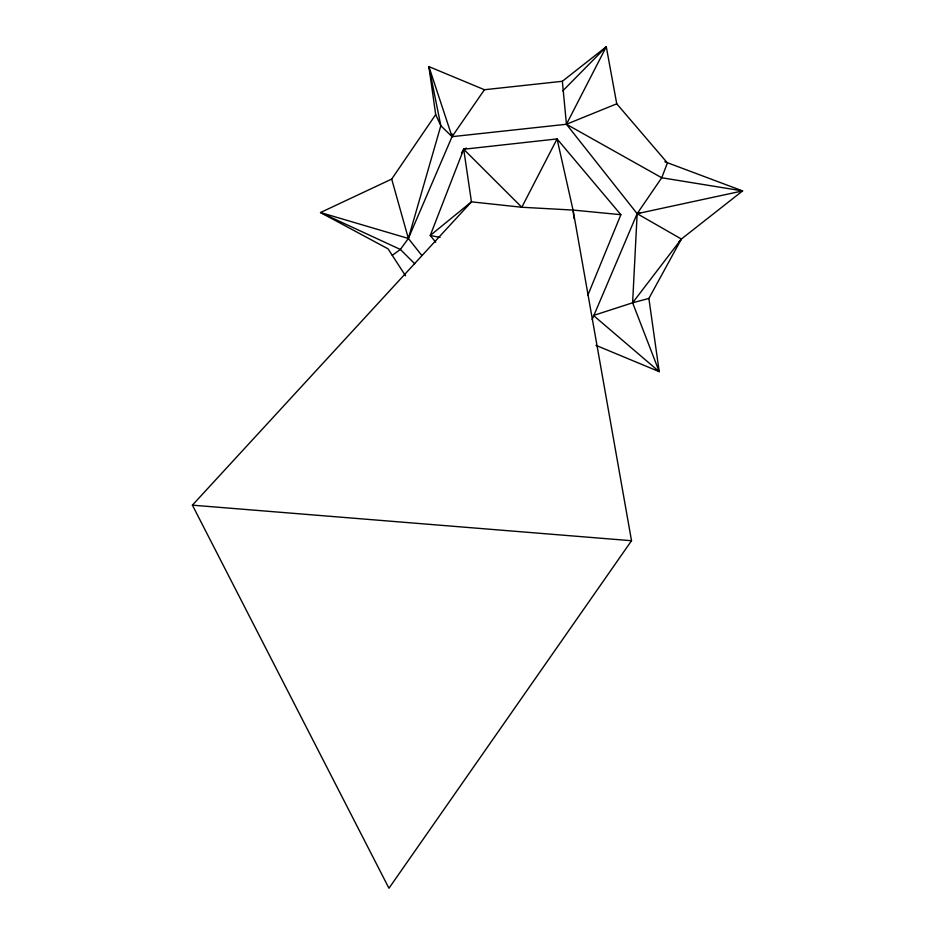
<?xml version="1.0" encoding="UTF-8"?>
<svg xmlns="http://www.w3.org/2000/svg" width="935" height="935" viewBox="0 0 935 935"><rect width="100%" height="100%" fill="white"/><g stroke="black" fill="none" stroke-linecap="round" stroke-linejoin="round"><path stroke-width="1.4" d="M595.946 345.342L659.222 371.662L632.621 302.788L637.156 213.671L661.723 177.755L667.415 162.947L616.749 103.808L606.289 46.75L562.344 81.287L484.435 89.725L428.908 66.619L435.687 114.596L440.829 125.722L452.049 136.662L566.446 124.261L616.749 103.808M592.159 319.478L637.156 213.671L639.937 212.923M587.764 295.378L620.875 214.688L557.061 138.929L463.702 149.249L461.516 152.966M648.878 298.44L632.621 302.788L593.468 315.469L659.222 371.662L648.878 298.44L681.37 239.033L742.6 190.915L664.832 161.755M405.533 275.79L388.048 248.839L320.495 212.537L391.695 179.076L435.687 114.596M484.435 89.725L452.049 136.662L408.361 238.46L400.379 249.458L392.268 255.337M435.722 242.212L430.252 235.468L471.45 201.843L521.8 207.254L557.061 138.929L573.05 210.071L631.522 540.722L388.96 888.25L192.4 505.157L471.45 201.843L463.702 149.249L466.366 148.069M632.621 302.788L681.37 239.033L637.156 213.671L566.446 124.261L562.344 81.287M678.623 242.41L681.37 239.033M562.765 90.894L606.289 46.75L566.446 124.261L661.723 177.755L742.6 190.915L637.156 213.671M620.875 214.688L573.05 210.071L521.8 207.254L463.702 149.249L430.252 235.468L440.058 237.42M192.4 505.157L631.522 540.722M414.684 263.717L400.379 249.458L320.495 212.537L408.361 238.46L421.79 255.442M391.695 179.076L408.361 238.46L440.829 125.722L428.908 66.619L452.049 136.662L451.921 133.775M573.05 210.071L574.102 218.696"/></g></svg>
